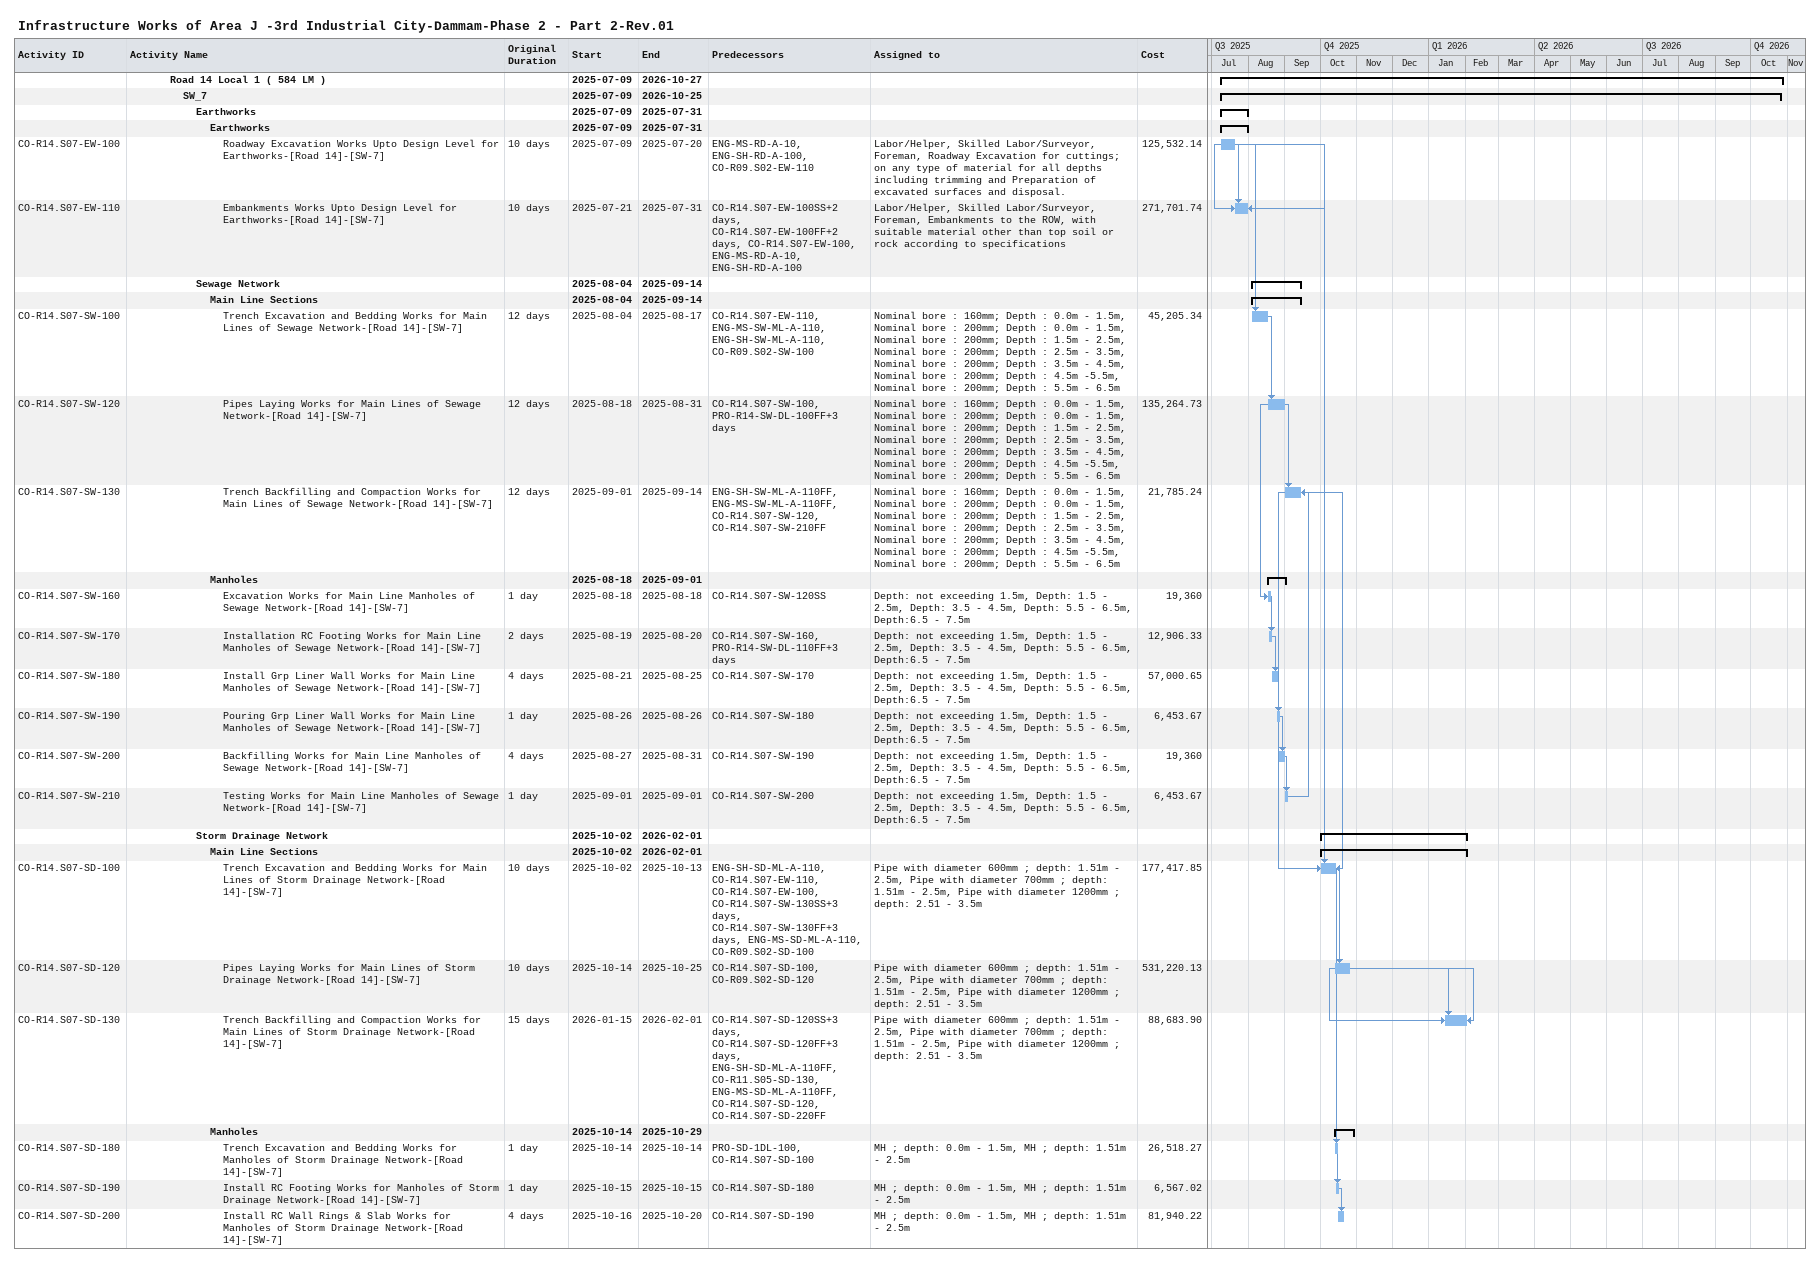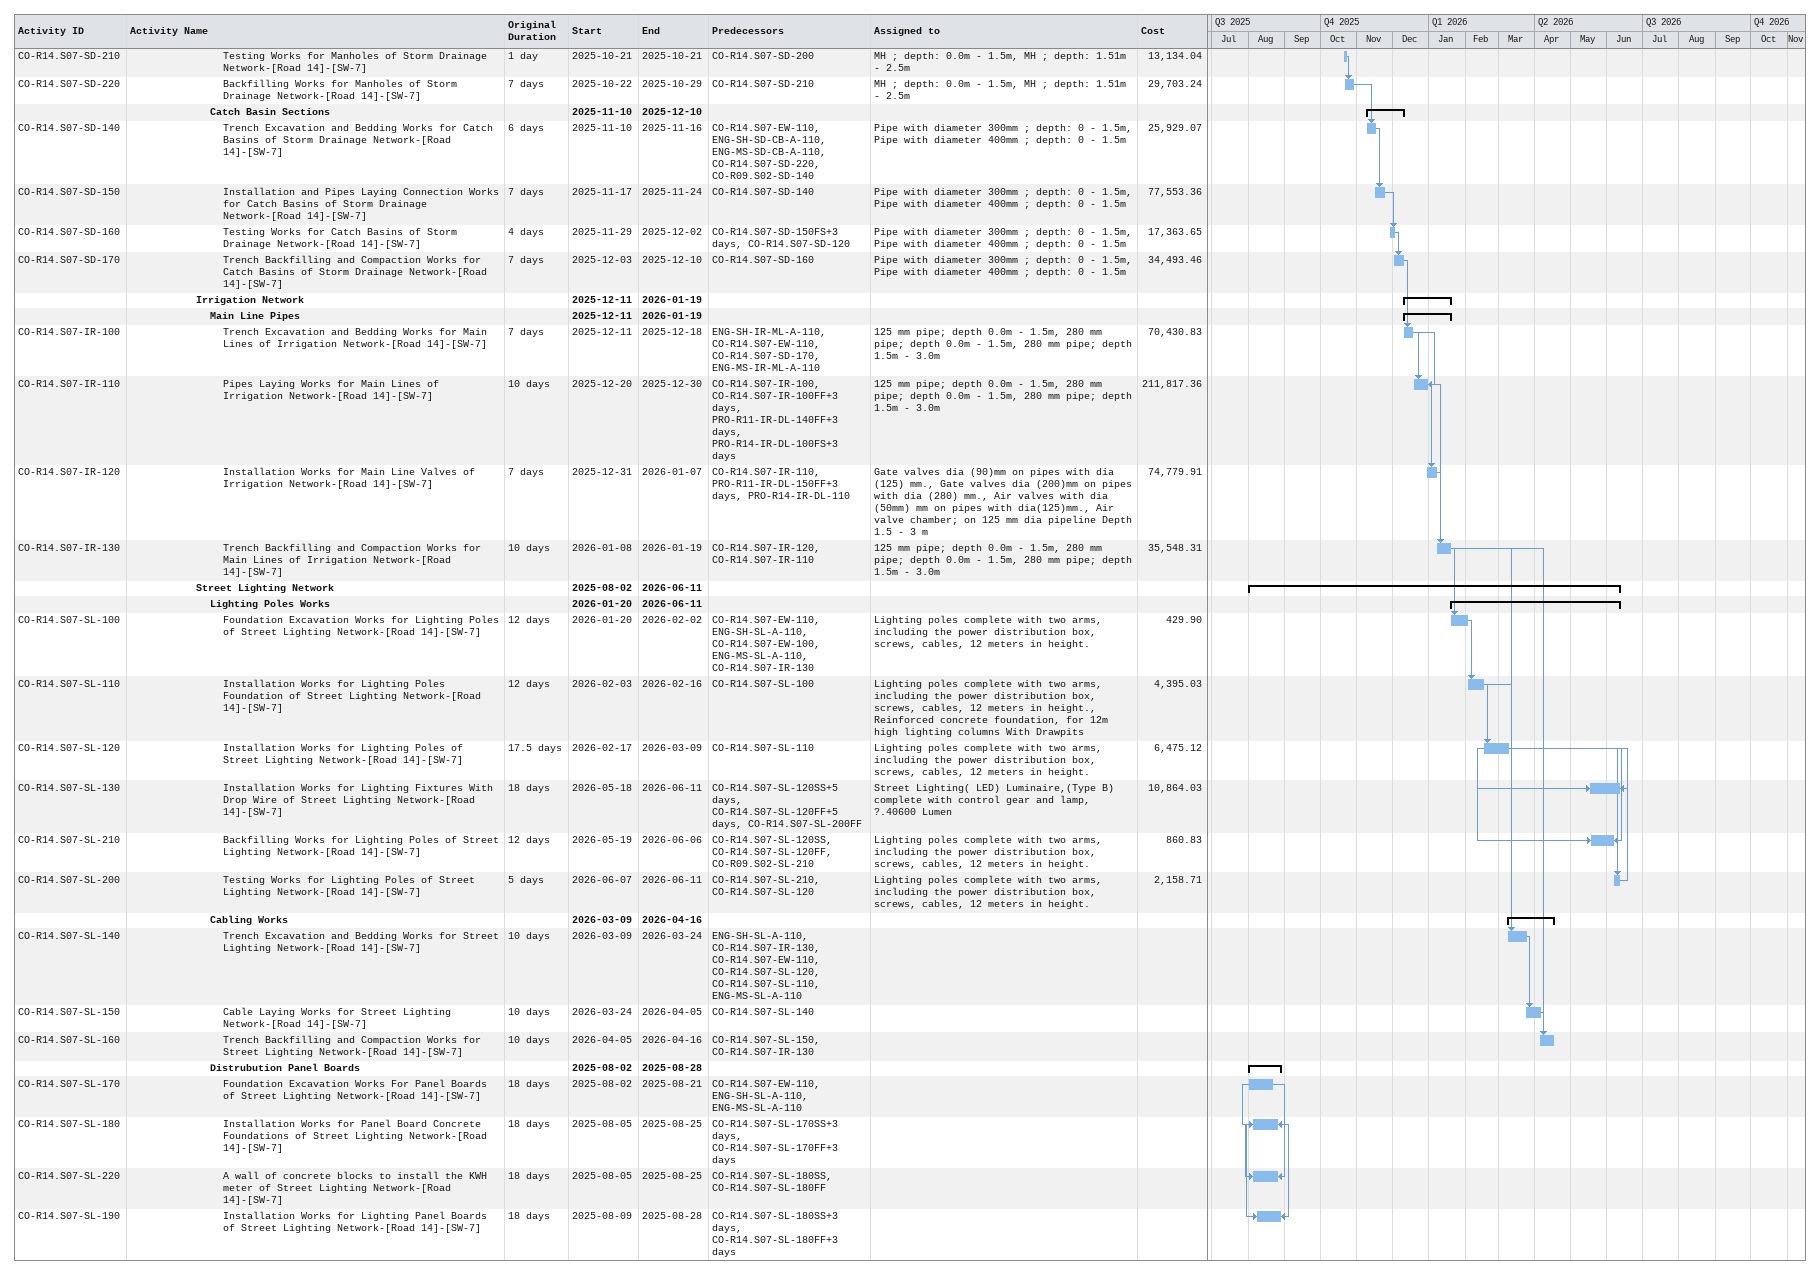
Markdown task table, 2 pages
Infrastructure Works of Area J -3rd Industrial City-Dammam-Phase 2 - Part 2-Rev.01

| ID | Level | Task | Original duration | Start | Finish | Predecessors | Resources | Cost |
|---|---|---|---|---|---|---|---|---|
|  | 4 | **Road 14 Local 1 ( 584 LM )** |  | 2025-07-09 | 2026-10-27 |  |  |  |
|  | 5 | **SW_7** |  | 2025-07-09 | 2026-10-25 |  |  |  |
|  | 6 | **Earthworks** |  | 2025-07-09 | 2025-07-31 |  |  |  |
|  | 7 | **Earthworks** |  | 2025-07-09 | 2025-07-31 |  |  |  |
| CO-R14.S07-EW-100 | 8 | Roadway Excavation Works Upto Design Level for Earthworks-[Road 14]-[SW-7] | 10d | 2025-07-09 | 2025-07-20 | ENG-MS-RD-A-10, ENG-SH-RD-A-100, CO-R09.S02-EW-110 | Labor/Helper, Skilled Labor/Surveyor, Foreman, Roadway Excavation for cuttings; on any type of material for all depths including trimming and Preparation of excavated surfaces and disposal. | 125532.14 |
| CO-R14.S07-EW-110 | 8 | Embankments Works Upto Design Level for Earthworks-[Road 14]-[SW-7] | 10d | 2025-07-21 | 2025-07-31 | CO-R14.S07-EW-100SS+2d, CO-R14.S07-EW-100FF+2d, CO-R14.S07-EW-100, ENG-MS-RD-A-10, ENG-SH-RD-A-100 | Labor/Helper, Skilled Labor/Surveyor, Foreman, Embankments to the ROW, with suitable material other than top soil or rock according to specifications | 271701.74 |
|  | 6 | **Sewage Network** |  | 2025-08-04 | 2025-09-14 |  |  |  |
|  | 7 | **Main Line Sections** |  | 2025-08-04 | 2025-09-14 |  |  |  |
| CO-R14.S07-SW-100 | 8 | Trench Excavation and Bedding Works for Main Lines of Sewage Network-[Road 14]-[SW-7] | 12d | 2025-08-04 | 2025-08-17 | CO-R14.S07-EW-110, ENG-MS-SW-ML-A-110, ENG-SH-SW-ML-A-110, CO-R09.S02-SW-100 | Nominal bore : 160mm; Depth : 0.0m - 1.5m, Nominal bore : 200mm; Depth : 0.0m - 1.5m, Nominal bore : 200mm; Depth : 1.5m - 2.5m, Nominal bore : 200mm; Depth : 2.5m - 3.5m, Nominal bore : 200mm; Depth : 3.5m - 4.5m, Nominal bore : 200mm; Depth : 4.5m -5.5m, Nominal bore : 200mm; Depth : 5.5m - 6.5m | 45205.34 |
| CO-R14.S07-SW-120 | 8 | Pipes Laying Works for Main Lines of Sewage Network-[Road 14]-[SW-7] | 12d | 2025-08-18 | 2025-08-31 | CO-R14.S07-SW-100, PRO-R14-SW-DL-100FF+3d | Nominal bore : 160mm; Depth : 0.0m - 1.5m, Nominal bore : 200mm; Depth : 0.0m - 1.5m, Nominal bore : 200mm; Depth : 1.5m - 2.5m, Nominal bore : 200mm; Depth : 2.5m - 3.5m, Nominal bore : 200mm; Depth : 3.5m - 4.5m, Nominal bore : 200mm; Depth : 4.5m -5.5m, Nominal bore : 200mm; Depth : 5.5m - 6.5m | 135264.73 |
| CO-R14.S07-SW-130 | 8 | Trench Backfilling and Compaction Works for Main Lines of Sewage Network-[Road 14]-[SW-7] | 12d | 2025-09-01 | 2025-09-14 | ENG-SH-SW-ML-A-110FF, ENG-MS-SW-ML-A-110FF, CO-R14.S07-SW-120, CO-R14.S07-SW-210FF | Nominal bore : 160mm; Depth : 0.0m - 1.5m, Nominal bore : 200mm; Depth : 0.0m - 1.5m, Nominal bore : 200mm; Depth : 1.5m - 2.5m, Nominal bore : 200mm; Depth : 2.5m - 3.5m, Nominal bore : 200mm; Depth : 3.5m - 4.5m, Nominal bore : 200mm; Depth : 4.5m -5.5m, Nominal bore : 200mm; Depth : 5.5m - 6.5m | 21785.24 |
|  | 7 | **Manholes** |  | 2025-08-18 | 2025-09-01 |  |  |  |
| CO-R14.S07-SW-160 | 8 | Excavation Works for Main Line Manholes of Sewage Network-[Road 14]-[SW-7] | 1d | 2025-08-18 | 2025-08-18 | CO-R14.S07-SW-120SS | Depth: not exceeding 1.5m, Depth: 1.5 - 2.5m, Depth: 3.5 - 4.5m, Depth: 5.5 - 6.5m, Depth:6.5 - 7.5m | 19360 |
| CO-R14.S07-SW-170 | 8 | Installation RC Footing Works for Main Line Manholes of Sewage Network-[Road 14]-[SW-7] | 2d | 2025-08-19 | 2025-08-20 | CO-R14.S07-SW-160, PRO-R14-SW-DL-110FF+3d | Depth: not exceeding 1.5m, Depth: 1.5 - 2.5m, Depth: 3.5 - 4.5m, Depth: 5.5 - 6.5m, Depth:6.5 - 7.5m | 12906.33 |
| CO-R14.S07-SW-180 | 8 | Install Grp Liner Wall Works for Main Line Manholes of Sewage Network-[Road 14]-[SW-7] | 4d | 2025-08-21 | 2025-08-25 | CO-R14.S07-SW-170 | Depth: not exceeding 1.5m, Depth: 1.5 - 2.5m, Depth: 3.5 - 4.5m, Depth: 5.5 - 6.5m, Depth:6.5 - 7.5m | 57000.65 |
| CO-R14.S07-SW-190 | 8 | Pouring Grp Liner Wall Works for Main Line Manholes of Sewage Network-[Road 14]-[SW-7] | 1d | 2025-08-26 | 2025-08-26 | CO-R14.S07-SW-180 | Depth: not exceeding 1.5m, Depth: 1.5 - 2.5m, Depth: 3.5 - 4.5m, Depth: 5.5 - 6.5m, Depth:6.5 - 7.5m | 6453.67 |
| CO-R14.S07-SW-200 | 8 | Backfilling Works for Main Line Manholes of Sewage Network-[Road 14]-[SW-7] | 4d | 2025-08-27 | 2025-08-31 | CO-R14.S07-SW-190 | Depth: not exceeding 1.5m, Depth: 1.5 - 2.5m, Depth: 3.5 - 4.5m, Depth: 5.5 - 6.5m, Depth:6.5 - 7.5m | 19360 |
| CO-R14.S07-SW-210 | 8 | Testing Works for Main Line Manholes of Sewage Network-[Road 14]-[SW-7] | 1d | 2025-09-01 | 2025-09-01 | CO-R14.S07-SW-200 | Depth: not exceeding 1.5m, Depth: 1.5 - 2.5m, Depth: 3.5 - 4.5m, Depth: 5.5 - 6.5m, Depth:6.5 - 7.5m | 6453.67 |
|  | 6 | **Storm Drainage Network** |  | 2025-10-02 | 2026-02-01 |  |  |  |
|  | 7 | **Main Line Sections** |  | 2025-10-02 | 2026-02-01 |  |  |  |
| CO-R14.S07-SD-100 | 8 | Trench Excavation and Bedding Works for Main Lines of Storm Drainage Network-[Road 14]-[SW-7] | 10d | 2025-10-02 | 2025-10-13 | ENG-SH-SD-ML-A-110, CO-R14.S07-EW-110, CO-R14.S07-EW-100, CO-R14.S07-SW-130SS+3d, CO-R14.S07-SW-130FF+3d, ENG-MS-SD-ML-A-110, CO-R09.S02-SD-100 | Pipe with diameter 600mm ; depth: 1.51m - 2.5m, Pipe with diameter 700mm ; depth: 1.51m - 2.5m, Pipe with diameter 1200mm ; depth: 2.51 - 3.5m | 177417.85 |
| CO-R14.S07-SD-120 | 8 | Pipes Laying Works for Main Lines of Storm Drainage Network-[Road 14]-[SW-7] | 10d | 2025-10-14 | 2025-10-25 | CO-R14.S07-SD-100, CO-R09.S02-SD-120 | Pipe with diameter 600mm ; depth: 1.51m - 2.5m, Pipe with diameter 700mm ; depth: 1.51m - 2.5m, Pipe with diameter 1200mm ; depth: 2.51 - 3.5m | 531220.13 |
| CO-R14.S07-SD-130 | 8 | Trench Backfilling and Compaction Works for Main Lines of Storm Drainage Network-[Road 14]-[SW-7] | 15d | 2026-01-15 | 2026-02-01 | CO-R14.S07-SD-120SS+3d, CO-R14.S07-SD-120FF+3d, ENG-SH-SD-ML-A-110FF, CO-R11.S05-SD-130, ENG-MS-SD-ML-A-110FF, CO-R14.S07-SD-120, CO-R14.S07-SD-220FF | Pipe with diameter 600mm ; depth: 1.51m - 2.5m, Pipe with diameter 700mm ; depth: 1.51m - 2.5m, Pipe with diameter 1200mm ; depth: 2.51 - 3.5m | 88683.90 |
|  | 7 | **Manholes** |  | 2025-10-14 | 2025-10-29 |  |  |  |
| CO-R14.S07-SD-180 | 8 | Trench Excavation and Bedding Works for Manholes of Storm Drainage Network-[Road 14]-[SW-7] | 1d | 2025-10-14 | 2025-10-14 | PRO-SD-1DL-100, CO-R14.S07-SD-100 | MH ; depth: 0.0m - 1.5m, MH ; depth: 1.51m - 2.5m | 26518.27 |
| CO-R14.S07-SD-190 | 8 | Install RC Footing Works for Manholes of Storm Drainage Network-[Road 14]-[SW-7] | 1d | 2025-10-15 | 2025-10-15 | CO-R14.S07-SD-180 | MH ; depth: 0.0m - 1.5m, MH ; depth: 1.51m - 2.5m | 6567.02 |
| CO-R14.S07-SD-200 | 8 | Install RC Wall Rings & Slab Works for Manholes of Storm Drainage Network-[Road 14]-[SW-7] | 4d | 2025-10-16 | 2025-10-20 | CO-R14.S07-SD-190 | MH ; depth: 0.0m - 1.5m, MH ; depth: 1.51m - 2.5m | 81940.22 |
| CO-R14.S07-SD-210 | 8 | Testing Works for Manholes of Storm Drainage Network-[Road 14]-[SW-7] | 1d | 2025-10-21 | 2025-10-21 | CO-R14.S07-SD-200 | MH ; depth: 0.0m - 1.5m, MH ; depth: 1.51m - 2.5m | 13134.04 |
| CO-R14.S07-SD-220 | 8 | Backfilling Works for Manholes of Storm Drainage Network-[Road 14]-[SW-7] | 7d | 2025-10-22 | 2025-10-29 | CO-R14.S07-SD-210 | MH ; depth: 0.0m - 1.5m, MH ; depth: 1.51m - 2.5m | 29703.24 |
|  | 7 | **Catch Basin Sections** |  | 2025-11-10 | 2025-12-10 |  |  |  |
| CO-R14.S07-SD-140 | 8 | Trench Excavation and Bedding Works for Catch Basins of Storm Drainage Network-[Road 14]-[SW-7] | 6d | 2025-11-10 | 2025-11-16 | CO-R14.S07-EW-110, ENG-SH-SD-CB-A-110, ENG-MS-SD-CB-A-110, CO-R14.S07-SD-220, CO-R09.S02-SD-140 | Pipe with diameter 300mm ; depth: 0 - 1.5m, Pipe with diameter 400mm ; depth: 0 - 1.5m | 25929.07 |
| CO-R14.S07-SD-150 | 8 | Installation and Pipes Laying Connection Works for Catch Basins of Storm Drainage Network-[Road 14]-[SW-7] | 7d | 2025-11-17 | 2025-11-24 | CO-R14.S07-SD-140 | Pipe with diameter 300mm ; depth: 0 - 1.5m, Pipe with diameter 400mm ; depth: 0 - 1.5m | 77553.36 |
| CO-R14.S07-SD-160 | 8 | Testing Works for Catch Basins of Storm Drainage Network-[Road 14]-[SW-7] | 4d | 2025-11-29 | 2025-12-02 | CO-R14.S07-SD-150FS+3d, CO-R14.S07-SD-120 | Pipe with diameter 300mm ; depth: 0 - 1.5m, Pipe with diameter 400mm ; depth: 0 - 1.5m | 17363.65 |
| CO-R14.S07-SD-170 | 8 | Trench Backfilling and Compaction Works for Catch Basins of Storm Drainage Network-[Road 14]-[SW-7] | 7d | 2025-12-03 | 2025-12-10 | CO-R14.S07-SD-160 | Pipe with diameter 300mm ; depth: 0 - 1.5m, Pipe with diameter 400mm ; depth: 0 - 1.5m | 34493.46 |
|  | 6 | **Irrigation Network** |  | 2025-12-11 | 2026-01-19 |  |  |  |
|  | 7 | **Main Line Pipes** |  | 2025-12-11 | 2026-01-19 |  |  |  |
| CO-R14.S07-IR-100 | 8 | Trench Excavation and Bedding Works for Main Lines of Irrigation Network-[Road 14]-[SW-7] | 7d | 2025-12-11 | 2025-12-18 | ENG-SH-IR-ML-A-110, CO-R14.S07-EW-110, CO-R14.S07-SD-170, ENG-MS-IR-ML-A-110 | 125 mm pipe; depth 0.0m - 1.5m, 280 mm pipe; depth 0.0m - 1.5m, 280 mm pipe; depth 1.5m - 3.0m | 70430.83 |
| CO-R14.S07-IR-110 | 8 | Pipes Laying Works for Main Lines of Irrigation Network-[Road 14]-[SW-7] | 10d | 2025-12-20 | 2025-12-30 | CO-R14.S07-IR-100, CO-R14.S07-IR-100FF+3d, PRO-R11-IR-DL-140FF+3d, PRO-R14-IR-DL-100FS+3d | 125 mm pipe; depth 0.0m - 1.5m, 280 mm pipe; depth 0.0m - 1.5m, 280 mm pipe; depth 1.5m - 3.0m | 211817.36 |
| CO-R14.S07-IR-120 | 8 | Installation Works for Main Line Valves of Irrigation Network-[Road 14]-[SW-7] | 7d | 2025-12-31 | 2026-01-07 | CO-R14.S07-IR-110, PRO-R11-IR-DL-150FF+3d, PRO-R14-IR-DL-110 | Gate valves dia (90)mm on pipes with dia (125) mm., Gate valves dia (200)mm on pipes with dia (280) mm., Air valves with dia (50mm) mm on pipes with dia(125)mm., Air valve chamber; on 125 mm dia pipeline Depth 1.5 - 3 m | 74779.91 |
| CO-R14.S07-IR-130 | 8 | Trench Backfilling and Compaction Works for Main Lines of Irrigation Network-[Road 14]-[SW-7] | 10d | 2026-01-08 | 2026-01-19 | CO-R14.S07-IR-120, CO-R14.S07-IR-110 | 125 mm pipe; depth 0.0m - 1.5m, 280 mm pipe; depth 0.0m - 1.5m, 280 mm pipe; depth 1.5m - 3.0m | 35548.31 |
|  | 6 | **Street Lighting Network** |  | 2025-08-02 | 2026-06-11 |  |  |  |
|  | 7 | **Lighting Poles Works** |  | 2026-01-20 | 2026-06-11 |  |  |  |
| CO-R14.S07-SL-100 | 8 | Foundation Excavation Works for Lighting Poles of Street Lighting Network-[Road 14]-[SW-7] | 12d | 2026-01-20 | 2026-02-02 | CO-R14.S07-EW-110, ENG-SH-SL-A-110, CO-R14.S07-EW-100, ENG-MS-SL-A-110, CO-R14.S07-IR-130 | Lighting poles complete with two arms, including the power distribution box, screws, cables, 12 meters in height. | 429.90 |
| CO-R14.S07-SL-110 | 8 | Installation Works for Lighting Poles Foundation of Street Lighting Network-[Road 14]-[SW-7] | 12d | 2026-02-03 | 2026-02-16 | CO-R14.S07-SL-100 | Lighting poles complete with two arms, including the power distribution box, screws, cables, 12 meters in height., Reinforced concrete foundation, for 12m high lighting columns With Drawpits | 4395.03 |
| CO-R14.S07-SL-120 | 8 | Installation Works for Lighting Poles of Street Lighting Network-[Road 14]-[SW-7] | 17.5d | 2026-02-17 | 2026-03-09 | CO-R14.S07-SL-110 | Lighting poles complete with two arms, including the power distribution box, screws, cables, 12 meters in height. | 6475.12 |
| CO-R14.S07-SL-130 | 8 | Installation Works for Lighting Fixtures With Drop Wire of Street Lighting Network-[Road 14]-[SW-7] | 18d | 2026-05-18 | 2026-06-11 | CO-R14.S07-SL-120SS+5d, CO-R14.S07-SL-120FF+5d, CO-R14.S07-SL-200FF | Street Lighting( LED) Luminaire,(Type B) complete with control gear and lamp, ?.40600 Lumen | 10864.03 |
| CO-R14.S07-SL-210 | 8 | Backfilling Works for Lighting Poles of Street Lighting Network-[Road 14]-[SW-7] | 12d | 2026-05-19 | 2026-06-06 | CO-R14.S07-SL-120SS, CO-R14.S07-SL-120FF, CO-R09.S02-SL-210 | Lighting poles complete with two arms, including the power distribution box, screws, cables, 12 meters in height. | 860.83 |
| CO-R14.S07-SL-200 | 8 | Testing Works for Lighting Poles of Street Lighting Network-[Road 14]-[SW-7] | 5d | 2026-06-07 | 2026-06-11 | CO-R14.S07-SL-210, CO-R14.S07-SL-120 | Lighting poles complete with two arms, including the power distribution box, screws, cables, 12 meters in height. | 2158.71 |
|  | 7 | **Cabling Works** |  | 2026-03-09 | 2026-04-16 |  |  |  |
| CO-R14.S07-SL-140 | 8 | Trench Excavation and Bedding Works for Street Lighting Network-[Road 14]-[SW-7] | 10d | 2026-03-09 | 2026-03-24 | ENG-SH-SL-A-110, CO-R14.S07-IR-130, CO-R14.S07-EW-110, CO-R14.S07-SL-120, CO-R14.S07-SL-110, ENG-MS-SL-A-110 |  |  |
| CO-R14.S07-SL-150 | 8 | Cable Laying Works for Street Lighting Network-[Road 14]-[SW-7] | 10d | 2026-03-24 | 2026-04-05 | CO-R14.S07-SL-140 |  |  |
| CO-R14.S07-SL-160 | 8 | Trench Backfilling and Compaction Works for Street Lighting Network-[Road 14]-[SW-7] | 10d | 2026-04-05 | 2026-04-16 | CO-R14.S07-SL-150, CO-R14.S07-IR-130 |  |  |
|  | 7 | **Distrubution Panel Boards** |  | 2025-08-02 | 2025-08-28 |  |  |  |
| CO-R14.S07-SL-170 | 8 | Foundation Excavation Works For Panel Boards of Street Lighting Network-[Road 14]-[SW-7] | 18d | 2025-08-02 | 2025-08-21 | CO-R14.S07-EW-110, ENG-SH-SL-A-110, ENG-MS-SL-A-110 |  |  |
| CO-R14.S07-SL-180 | 8 | Installation Works for Panel Board Concrete Foundations of Street Lighting Network-[Road 14]-[SW-7] | 18d | 2025-08-05 | 2025-08-25 | CO-R14.S07-SL-170SS+3d, CO-R14.S07-SL-170FF+3d |  |  |
| CO-R14.S07-SL-220 | 8 | A wall of concrete blocks to install the KWH meter of Street Lighting Network-[Road 14]-[SW-7] | 18d | 2025-08-05 | 2025-08-25 | CO-R14.S07-SL-180SS, CO-R14.S07-SL-180FF |  |  |
| CO-R14.S07-SL-190 | 8 | Installation Works for Lighting Panel Boards of Street Lighting Network-[Road 14]-[SW-7] | 18d | 2025-08-09 | 2025-08-28 | CO-R14.S07-SL-180SS+3d, CO-R14.S07-SL-180FF+3d |  |  |
